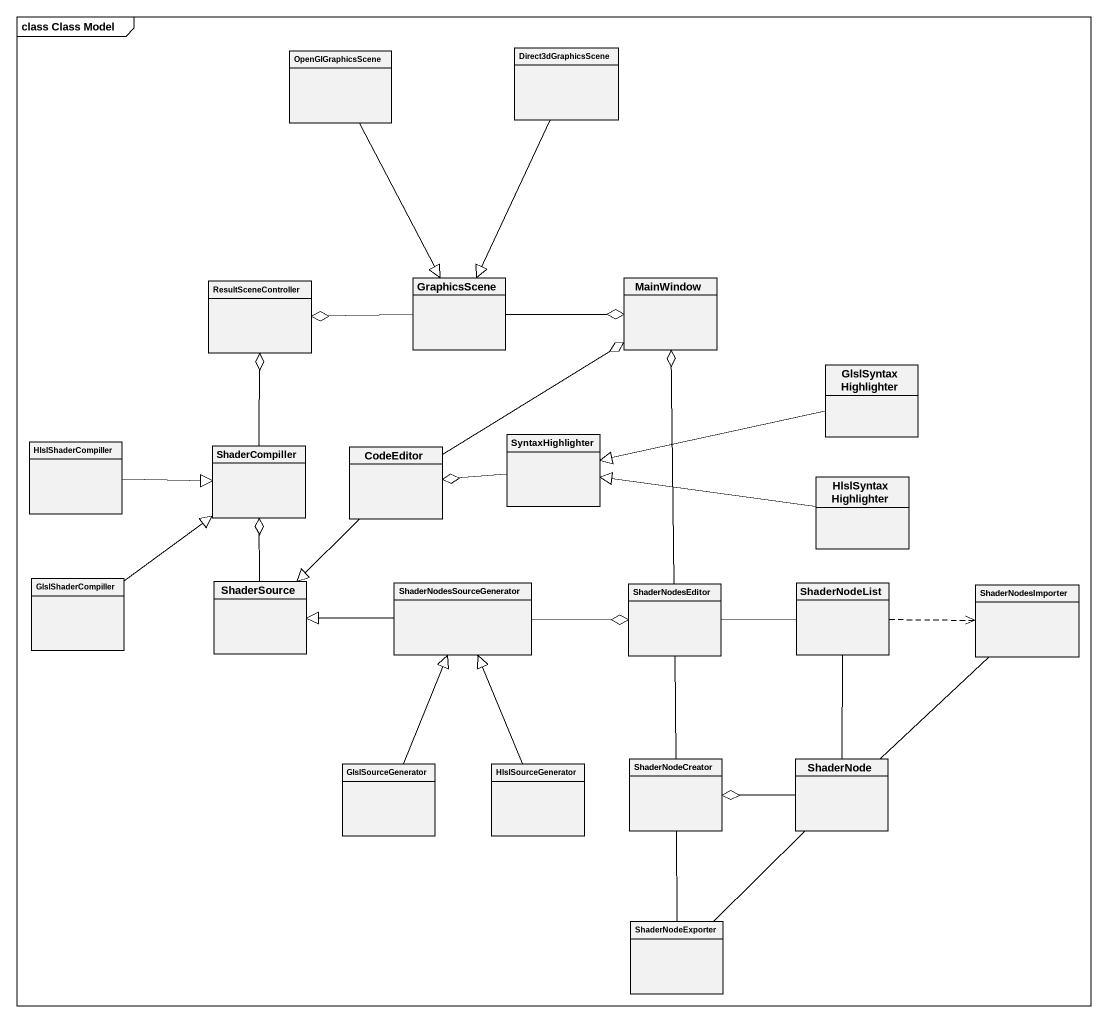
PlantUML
@startuml
mainframe class Class Model
hide circle
hide empty members
class OpenGlGraphicsScene
class Direct3dGraphicsScene
class GraphicsScene
class MainWindow
class ResultSceneController
class GlslSyntaxHighlighter
class HlslShaderCompiller
class ShaderCompiller
class CodeEditor
class SyntaxHighlighter
class HlslSyntaxHighlighter
class GlslShaderCompiller
class ShaderSource
class ShaderNodesSourceGenerator
class ShaderNodesEditor
class ShaderNodeList
class ShaderNodesImporter
class GlslSourceGenerator
class HlslSourceGenerator
class ShaderNodeCreator
class ShaderNode
class ShaderNodeExporter
OpenGlGraphicsScene --|> GraphicsScene
Direct3dGraphicsScene --|> GraphicsScene
GraphicsScene -right-o MainWindow
GraphicsScene -left-o ResultSceneController
GlslSyntaxHighlighter -left-|> SyntaxHighlighter
HlslShaderCompiller -right-|> ShaderCompiller
ShaderCompiller -up-o ResultSceneController
CodeEditor -up-o MainWindow
CodeEditor --|> ShaderSource
SyntaxHighlighter -left-o CodeEditor
HlslSyntaxHighlighter -left-|> SyntaxHighlighter
GlslShaderCompiller -up-|> ShaderCompiller
ShaderSource -up-o ShaderCompiller
ShaderNodesSourceGenerator -left-|> ShaderSource
ShaderNodesSourceGenerator -right-o ShaderNodesEditor
ShaderNodesEditor -up-o MainWindow
ShaderNodesEditor -- ShaderNodeCreator
ShaderNodeList -left- ShaderNodesEditor
ShaderNodeList .right.> ShaderNodesImporter
ShaderNodeList -- ShaderNode
ShaderNodesImporter -- ShaderNode
GlslSourceGenerator -up-|> ShaderNodesSourceGenerator
HlslSourceGenerator -up-|> ShaderNodesSourceGenerator
ShaderNodeCreator -- ShaderNodeExporter
ShaderNode -left-o ShaderNodeCreator
ShaderNodeExporter -up- ShaderNode
@enduml
